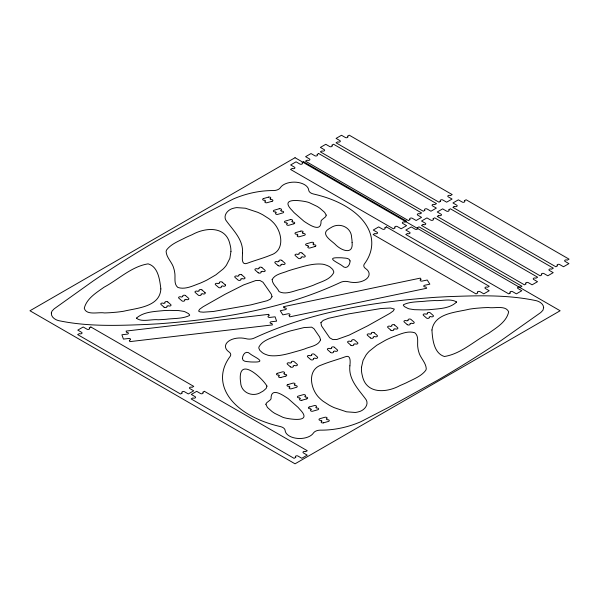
<?xml version="1.0" encoding="UTF-8"?>
<svg xmlns="http://www.w3.org/2000/svg" width="599" height="599" viewBox="0 0 599 599"><rect width="100%" height="100%" fill="white"/><g stroke="black" fill="none" stroke-linecap="round" stroke-linejoin="round"><path stroke-width="0.9" d="M423.164 224.483L421.494 225.449L524.439 284.839L526.109 283.881A1.542 0.891 0 0 1 526.147 282.616A1.542 0.891 0 0 1 528.34 282.653L532.099 284.817L537.513 281.695L533.739 279.516A1.542 0.891 0 0 1 533.657 278.236A1.542 0.891 0 0 1 535.88 278.236L537.64 277.217L434.694 217.819L432.935 218.837A1.542 0.891 0 0 1 432.935 220.118A1.542 0.891 0 0 1 430.711 220.073L426.945 217.901L421.531 221.024L425.29 223.195A1.542 0.891 0 0 1 425.357 224.46A1.542 0.891 0 0 1 423.164 224.483M263.582 198.539L268.464 197.116M271.998 201.294L267.109 202.709A1.58 0.913 0 0 1 265.02 202.327A1.58 0.913 0 0 1 265.589 201.107L264.818 200.216A1.58 0.913 0 0 1 262.781 199.752A1.58 0.913 0 0 1 263.508 198.554M290.275 219.638L285.341 221.068A1.58 0.913 0 0 0 284.592 222.266A1.58 0.913 0 0 0 286.636 222.738L287.408 223.622A1.58 0.913 0 0 0 286.831 224.842A1.58 0.913 0 0 0 288.928 225.224L293.81 223.809M300.818 231.117L295.884 232.547A1.58 0.913 0 0 0 295.135 233.745A1.58 0.913 0 0 0 297.179 234.216L297.95 235.1A1.58 0.913 0 0 0 297.374 236.328A1.58 0.913 0 0 0 299.47 236.702L304.352 235.287A1.58 0.913 0 0 0 305.116 234.067A1.58 0.913 0 0 0 303.042 233.625L302.278 232.741A1.58 0.913 0 0 0 302.959 231.521A1.58 0.913 0 0 0 300.855 231.109M314.977 246.526L310.087 247.941A1.58 0.913 0 0 1 307.991 247.567A1.58 0.913 0 0 1 308.567 246.339L307.796 245.455A1.58 0.913 0 0 1 305.752 244.984A1.58 0.913 0 0 1 306.486 243.793L311.443 242.355A1.58 0.913 0 0 1 313.577 242.76A1.58 0.913 0 0 1 312.895 243.98L313.666 244.864A1.58 0.913 0 0 1 315.74 245.305A1.58 0.913 0 0 1 315.014 246.511M285.716 376.105L280.864 377.49M306.673 398.882L301.821 400.274M277.367 373.312L282.271 371.912A1.58 0.913 0 0 1 284.36 372.293A1.58 0.913 0 0 1 283.776 373.514L284.54 374.405A1.58 0.913 0 0 1 286.577 374.877A1.58 0.913 0 0 1 285.835 376.067L285.835 376.067M287.887 384.58L292.784 383.18A1.58 0.913 0 0 1 294.88 383.562A1.58 0.913 0 0 1 294.289 384.783L295.052 385.674A1.58 0.913 0 0 1 297.089 386.145A1.58 0.913 0 0 1 296.348 387.343L291.384 388.766A1.58 0.913 0 0 1 289.25 388.347A1.58 0.913 0 0 1 289.938 387.134L289.182 386.25A1.58 0.913 0 0 1 287.116 385.793A1.58 0.913 0 0 1 287.842 384.595M306.755 398.859L306.785 398.852A1.58 0.913 0 0 0 307.527 397.661A1.58 0.913 0 0 0 305.49 397.189L304.734 396.298A1.58 0.913 0 0 0 305.318 395.078A1.58 0.913 0 0 0 303.221 394.689L298.324 396.089A1.58 0.913 0 0 0 297.553 397.309A1.58 0.913 0 0 0 299.62 397.758L300.384 398.642A1.58 0.913 0 0 0 299.687 399.862A1.58 0.913 0 0 0 301.784 400.282M309.309 407.006L314.213 405.605A1.58 0.913 0 0 1 316.302 405.987A1.58 0.913 0 0 1 315.718 407.208L316.482 408.099A1.58 0.913 0 0 1 318.518 408.57A1.58 0.913 0 0 1 317.777 409.761L312.805 411.184A1.58 0.913 0 0 1 310.671 410.772A1.58 0.913 0 0 1 311.368 409.559L310.604 408.668A1.58 0.913 0 0 1 308.537 408.219A1.58 0.913 0 0 1 309.271 407.013M323.43 422.857L328.394 421.434A1.58 0.913 0 0 0 329.136 420.243A1.58 0.913 0 0 0 327.099 419.772L326.335 418.881A1.58 0.913 0 0 0 326.927 417.66A1.58 0.913 0 0 0 324.83 417.278L319.933 418.671A1.58 0.913 0 0 0 319.155 419.892A1.58 0.913 0 0 0 321.229 420.341L321.985 421.224A1.58 0.913 0 0 0 321.296 422.445A1.58 0.913 0 0 0 323.393 422.864M302.046 253.07L305.026 255.683A1.58 0.913 0 0 1 304.577 256.956A1.58 0.913 0 0 1 302.398 256.701L300.968 257.248A1.58 0.913 0 0 1 300.451 258.491A1.58 0.913 0 0 1 298.287 258.221L295.255 255.556A1.58 0.913 0 0 1 295.659 254.313A1.58 0.913 0 0 1 297.83 254.5L299.268 253.954A1.58 0.913 0 0 1 299.829 252.726A1.58 0.913 0 0 1 301.971 253.01M281.874 260.468L284.862 263.073A1.58 0.913 0 0 1 284.405 264.346A1.58 0.913 0 0 1 282.234 264.099L280.804 264.646A1.58 0.913 0 0 1 280.28 265.881A1.58 0.913 0 0 1 278.123 265.612M261.958 267.603L264.938 270.216A1.58 0.913 0 0 1 264.488 271.489A1.58 0.913 0 0 1 262.31 271.235L260.879 271.781A1.58 0.913 0 0 1 260.363 273.024A1.58 0.913 0 0 1 258.199 272.755M241.786 274.881L244.766 277.487A1.58 0.913 0 0 1 244.317 278.76A1.58 0.913 0 0 1 242.138 278.513L240.708 279.059A1.58 0.913 0 0 1 240.192 280.295A1.58 0.913 0 0 1 238.028 280.025L234.995 277.367A1.58 0.913 0 0 1 235.4 276.124A1.58 0.913 0 0 1 237.571 276.311L239.008 275.765A1.58 0.913 0 0 1 239.57 274.537A1.58 0.913 0 0 1 241.711 274.814M222.281 282.234L225.261 284.839M202.028 289.991L205.008 292.604M185.623 295.674L188.603 298.28A1.58 0.913 0 0 1 188.153 299.552A1.58 0.913 0 0 1 185.982 299.305L184.552 299.852A1.58 0.913 0 0 1 184.028 301.095A1.58 0.913 0 0 1 181.871 300.818L178.839 298.16A1.58 0.913 0 0 1 179.243 296.917A1.58 0.913 0 0 1 181.415 297.104L182.852 296.557A1.58 0.913 0 0 1 183.414 295.329A1.58 0.913 0 0 1 185.555 295.607M278.093 265.589L275.091 262.954A1.58 0.913 0 0 1 275.495 261.711A1.58 0.913 0 0 1 277.666 261.89L279.104 261.351A1.58 0.913 0 0 1 279.666 260.123A1.58 0.913 0 0 1 281.807 260.4M258.176 272.732L255.167 270.089A1.58 0.913 0 0 1 255.571 268.846A1.58 0.913 0 0 1 257.742 269.033L259.18 268.487A1.58 0.913 0 0 1 259.741 267.259A1.58 0.913 0 0 1 261.883 267.543M407.163 324.553L404.205 321.94A1.58 0.913 0 0 1 404.669 320.667A1.58 0.913 0 0 1 406.841 320.922L408.278 320.383A1.58 0.913 0 0 1 408.81 319.14A1.58 0.913 0 0 1 410.966 319.424L413.976 322.09A1.58 0.913 0 0 1 413.557 323.333A1.58 0.913 0 0 1 411.393 323.138L409.948 323.685A1.58 0.913 0 0 1 409.379 324.905A1.58 0.913 0 0 1 407.238 324.621M390.825 330.139L387.867 327.526A1.58 0.913 0 0 1 388.332 326.253A1.58 0.913 0 0 1 390.503 326.507L391.941 325.968A1.58 0.913 0 0 1 392.472 324.725A1.58 0.913 0 0 1 394.629 325.002M370.392 337.888L367.434 335.268A1.58 0.913 0 0 1 367.891 333.995A1.58 0.913 0 0 1 370.07 334.249L371.5 333.71A1.58 0.913 0 0 1 372.031 332.475A1.58 0.913 0 0 1 374.188 332.752M350.819 345.181L347.854 342.561A1.58 0.913 0 0 1 348.319 341.288A1.58 0.913 0 0 1 350.49 341.542L351.927 341.003A1.58 0.913 0 0 1 352.459 339.768A1.58 0.913 0 0 1 354.615 340.045L357.625 342.71A1.58 0.913 0 0 1 357.214 343.953A1.58 0.913 0 0 1 355.042 343.766L353.597 344.305A1.58 0.913 0 0 1 353.028 345.526A1.58 0.913 0 0 1 350.887 345.241M330.581 352.392L327.623 349.779A1.58 0.913 0 0 1 328.08 348.506A1.58 0.913 0 0 1 330.259 348.76L331.696 348.221A1.58 0.913 0 0 1 332.22 346.978A1.58 0.913 0 0 1 334.384 347.255M290.358 366.805L287.4 364.185A1.58 0.913 0 0 1 287.864 362.912A1.58 0.913 0 0 1 290.036 363.166L291.473 362.627A1.58 0.913 0 0 1 292.005 361.392A1.58 0.913 0 0 1 294.161 361.669L297.171 364.334A1.58 0.913 0 0 1 296.752 365.585A1.58 0.913 0 0 1 294.588 365.39L293.143 365.929A1.58 0.913 0 0 1 292.574 367.157A1.58 0.913 0 0 1 290.433 366.865M163.984 307.1L161.026 304.487A1.58 0.913 0 0 1 161.483 303.214A1.58 0.913 0 0 1 163.662 303.468L165.092 302.929A1.58 0.913 0 0 1 165.624 301.686A1.58 0.913 0 0 1 167.78 301.963M394.651 325.025L397.631 327.675A1.58 0.913 0 0 1 397.219 328.918A1.58 0.913 0 0 1 395.048 328.724L393.61 329.263A1.58 0.913 0 0 1 393.034 330.491A1.58 0.913 0 0 1 390.9 330.206M374.218 332.774L377.198 335.418A1.58 0.913 0 0 1 376.786 336.66A1.58 0.913 0 0 1 374.615 336.473L373.17 337.012A1.58 0.913 0 0 1 372.6 338.233A1.58 0.913 0 0 1 370.459 337.948M334.407 347.278L337.387 349.928A1.58 0.913 0 0 1 336.975 351.171A1.58 0.913 0 0 1 334.804 350.977L333.366 351.516A1.58 0.913 0 0 1 332.789 352.744A1.58 0.913 0 0 1 330.648 352.459M167.81 301.986L170.79 304.636A1.58 0.913 0 0 1 170.378 305.879A1.58 0.913 0 0 1 168.207 305.685L166.762 306.224A1.58 0.913 0 0 1 166.193 307.452A1.58 0.913 0 0 1 164.051 307.167M284.008 307.564L283.469 306.703L420.318 278.116L421.127 279.404A1.542 0.891 0 0 0 420.236 280.557A1.542 0.891 0 0 0 422.25 281.058L427.244 280.018L429.85 284.173L424.833 285.221A1.542 0.891 0 0 0 423.822 286.359A1.542 0.891 0 0 0 425.829 286.906L426.675 288.261L289.819 316.841L288.973 315.486A1.542 0.891 0 0 0 289.909 314.325A1.542 0.891 0 0 0 287.864 313.824L282.855 314.872L280.25 310.716L285.244 309.676A1.542 0.891 0 0 0 286.24 308.545A1.542 0.891 0 0 0 284.27 307.983L284.008 307.572M277.33 373.319A1.58 0.913 0 0 0 276.596 374.525A1.58 0.913 0 0 0 278.662 374.974L279.426 375.865A1.58 0.913 0 0 0 278.73 377.078A1.58 0.913 0 0 0 280.826 377.497M293.854 223.794A1.58 0.913 0 0 0 294.573 222.588A1.58 0.913 0 0 0 292.499 222.147L291.735 221.263A1.58 0.913 0 0 0 292.417 220.043A1.58 0.913 0 0 0 290.313 219.631M272.043 201.279A1.58 0.913 0 0 0 272.762 200.073A1.58 0.913 0 0 0 270.688 199.632L269.924 198.748A1.58 0.913 0 0 0 270.606 197.528A1.58 0.913 0 0 0 268.502 197.116M222.207 282.166A1.58 0.913 0 0 0 220.065 281.889A1.58 0.913 0 0 0 219.504 283.117L218.066 283.664A1.58 0.913 0 0 0 215.895 283.477A1.58 0.913 0 0 0 215.49 284.72L218.5 287.355A1.58 0.913 0 0 0 220.687 287.647A1.58 0.913 0 0 0 221.203 286.412L222.633 285.865A1.58 0.913 0 0 0 224.812 286.112A1.58 0.913 0 0 0 225.276 284.862M201.953 289.931A1.58 0.913 0 0 0 199.811 289.654A1.58 0.913 0 0 0 199.25 290.874L197.812 291.421A1.58 0.913 0 0 0 195.641 291.234A1.58 0.913 0 0 0 195.244 292.484L198.247 295.12A1.58 0.913 0 0 0 200.433 295.412A1.58 0.913 0 0 0 200.95 294.169L202.387 293.63A1.58 0.913 0 0 0 204.559 293.877A1.58 0.913 0 0 0 205.023 292.619M326.2 215.108L325.676 216.718L321.977 219.766A9.397 5.428 0 0 0 321.049 221.091C321.423 231.611 312.184 226.534 306.8 223.098A68.788 39.714 0 0 1 303.978 221.263L294.094 212.652A134.835 77.848 0 0 1 292.237 210.578C279.74 198.119 297.778 200.103 305.52 201.616A22.328 12.893 0 0 1 308.942 202.499L317.193 206.445A58.777 33.933 0 0 1 320.016 208.355L324.598 212.331L326.2 215.108M242.52 252.898C242.602 256.529 240.686 265.851 247.32 263.238C255.032 260.325 263.058 258.289 270.666 255.099C285.903 250.397 281.755 230.196 272.485 221.75A49.23 28.423 0 0 0 268.921 218.687L262.894 214.854A65.328 37.715 0 0 0 257.735 212.316L245.433 208.227L236.807 207.613A11.853 6.844 0 0 0 233.483 208.265C227.627 209.418 221.989 216.291 226.954 221.697C233.887 231.012 243.434 240.266 242.52 252.898M266.959 386.108L266.188 388.369L263.553 390.758A21.991 12.699 0 0 1 261.314 392.083C253.01 397.743 240.701 392.749 240.633 382.087A88.113 50.87 0 0 1 240.251 378.456C239.518 356.607 262.774 378.605 266.959 386.108M265.859 404.243L267.439 407.477L271.976 411.468A58.777 33.933 0 0 0 274.791 413.385L283.005 417.353A22.328 12.893 0 0 0 286.419 418.252C294.124 419.779 312.169 421.831 299.777 409.327A134.835 77.848 0 0 0 297.935 407.245L288.134 398.605A68.788 39.714 0 0 0 285.326 396.77C279.95 393.281 270.778 388.234 271.062 398.724A9.397 5.428 0 0 1 270.119 400.042L266.712 402.745L265.859 404.243M349.891 365.824C348.356 378.905 357.932 388.803 365.165 398.402C370.085 403.868 364.364 410.674 358.509 411.82A11.853 6.844 0 0 1 355.185 412.456L346.566 411.82L334.294 407.694A65.328 37.715 0 0 1 329.158 405.141L323.168 401.285A49.23 28.423 0 0 1 319.634 398.215C310.394 389.687 306.523 369.486 321.76 364.873C329.39 361.714 337.432 359.67 345.174 356.809C351.164 354.226 350.22 362.343 349.891 365.824M352.085 242.445C353.582 255.915 340.382 249.993 335.223 244.325C331.404 240.596 320.166 234.097 328.634 229.035A21.991 12.699 0 0 1 330.858 227.702C339.161 222.012 351.456 226.999 351.628 237.638A88.113 50.87 0 0 1 352.047 241.27L352.085 242.445M160.846 288.92C159.985 306.958 137.186 307.953 123.694 311.233A77.316 44.633 0 0 1 116.58 312.176L110.658 312.663A99.404 57.392 0 0 1 104.481 312.94C98.565 311.794 86.368 315.815 84.264 308.223C86.735 298.422 96.342 292.709 104.039 287.221C118.542 279.441 131.503 266.503 148.088 263.852C158.248 266.66 159.768 280.018 160.846 288.92M230.959 251.43L229.866 258.386L226.452 265.132A54.389 31.403 0 0 1 223.18 268.966L215.887 274.836L207.187 279.913A100.887 58.245 0 0 1 199.924 283.282C193.013 285.708 185.308 289.909 177.881 287.46C173.321 283.851 175.792 277.09 174.631 272.111A59.091 34.113 0 0 0 173.852 268.681C172.452 262.459 166.5 257.959 166.125 251.528A13.051 7.532 0 0 1 166.694 249.828C171.351 243.711 179.131 241.053 185.712 237.533A167.203 96.536 0 0 1 192.301 234.628C205.517 227.216 226.182 225.771 230.016 244.527A75.541 43.615 0 0 1 230.817 248.645L230.959 251.43M361.482 367.269L361.549 371.447A75.541 43.615 0 0 0 362.313 375.573C365.996 394.389 386.714 392.914 399.93 385.584A167.203 96.536 0 0 0 406.541 382.694C413.16 379.197 420.97 376.561 425.679 370.452A13.051 7.532 0 0 0 426.263 368.759C425.949 362.343 420.034 357.798 418.686 351.583A59.091 34.113 0 0 1 417.945 348.146C416.829 343.167 419.367 336.428 414.837 332.789C407.41 330.319 399.683 334.504 392.757 336.9A100.887 58.245 0 0 0 385.464 340.254L376.711 345.301L369.366 351.149A54.389 31.403 0 0 0 366.064 354.975L363.084 360.336L361.482 367.269M431.946 329.982C432.456 339.304 433.946 353.365 444.406 356.495C461.043 353.882 474.094 340.988 488.672 333.254C496.451 327.698 506.552 321.925 508.671 311.824C505.623 304.951 494.534 308.612 488.47 307.534A99.404 57.392 0 0 0 482.285 307.789L476.355 308.268A77.316 44.633 0 0 0 469.242 309.189C455.951 312.476 434.477 313.03 431.946 329.982M350.071 260.894C350.026 265.297 346.402 270.104 342.164 265.731C338.195 262.706 324.883 257.413 338.772 257.757A32.061 18.509 0 0 1 341.932 257.817C344.522 258.296 349.284 257.555 350.071 260.894M51.334 312.895C50.915 316.893 54.846 319.611 58.275 320.555C87.671 326.837 118.048 325.586 147.901 324.403L158.765 323.797C220.761 319.177 283.694 309.039 340.397 282.458A7.6 4.388 0 0 1 348.521 281.755A14.623 8.438 0 0 0 366.221 279.104A14.623 8.438 0 0 0 365.607 268.554A7.6 4.388 0 0 1 364.387 263.964A91.4 52.764 0 0 0 313.547 194.024A7.6 4.388 0 0 1 308.71 190.153A14.623 8.438 0 0 0 296.288 182.231A14.623 8.438 0 0 0 280.369 187.689A7.6 4.388 0 0 1 273.795 190.564C259.951 190.407 246.047 193.499 233.363 198.973L205.315 213.611L156.354 241.015A1276.529 737.002 0 0 0 93.317 280.886L54.172 308.822L51.986 311.136L51.334 312.895M242.423 358.494C242.632 362.178 247.949 361.467 250.517 361.938A32.061 18.509 0 0 0 253.677 362.013C267.543 362.402 254.328 357.064 250.352 354.024C246.279 349.794 242.647 354.144 242.423 358.494M543.667 307.564L542.941 310.245L540.74 312.551L501.341 340.367A1276.529 737.002 0 0 1 437.936 380.043L388.729 407.305L360.553 421.853C347.824 427.289 333.905 430.337 320.046 430.142A7.6 4.388 0 0 0 313.442 432.995A14.623 8.438 0 0 1 297.478 438.408A14.623 8.438 0 0 1 285.124 430.449A7.6 4.388 0 0 0 280.325 426.563A91.4 52.764 0 0 1 230.113 356.465A7.6 4.388 0 0 0 228.938 351.875A14.623 8.438 0 0 1 228.421 341.325A14.623 8.438 0 0 1 246.144 338.727A7.6 4.388 0 0 0 254.276 338.053C311.158 311.667 374.188 301.694 436.282 297.261L447.154 296.685C476.999 295.592 507.368 294.431 536.741 300.803C539.916 301.739 543.368 303.97 543.667 307.564M272.141 279.546C272.298 284.39 277.187 287.355 279.074 291.593C286.225 295.382 295.007 290.148 302.375 288.943A131.99 76.2 0 0 0 313.524 285.169C320.368 281.8 329.959 280.085 333.673 272.74A10.318 5.96 0 0 0 333.673 271.459L332.7 269.393L330.229 267.139A18.412 10.632 0 0 0 327.391 265.589L324.74 264.638A12.482 7.21 0 0 0 322.442 264.166C312.289 263.148 302.405 266.795 292.761 269.43A211.544 122.136 0 0 0 288.029 270.928C282.691 273.256 275.151 273.975 272.141 279.546M320.57 339.858C318.271 346.027 309.848 346.551 304.539 348.992A211.544 122.136 0 0 1 299.792 350.475C290.126 353.073 280.22 356.697 270.059 355.649A12.482 7.21 0 0 1 267.768 355.17L265.125 354.211A18.412 10.632 0 0 1 262.302 352.646L259.846 350.393L258.895 348.319A10.318 5.96 0 0 1 258.91 347.046C262.691 339.708 272.298 338.023 279.171 334.669A131.99 76.2 0 0 1 290.35 330.933L304.045 327.571L311.63 327.159L313.958 328.694L319.626 336.938L320.57 339.858M272.028 296.692L270.471 299.051L267.326 300.668L250.854 304.884L213.416 311.465L203.271 312.184L200.073 311.899L198.606 311.098L199.534 309.331L203.009 306.8L225.029 294.311L243.636 284.914L255.683 280.564L259.779 280.399L262.983 282.219L271.287 294.124L272.028 296.692M320.914 322.666L321.491 325.849L329.682 337.776L332.872 339.603L336.967 339.453L349.06 335.141L367.749 325.804L389.882 313.374L393.378 310.859L394.322 309.091L390.608 308.021L380.986 308.515L348.491 313.928L328.447 318.309L323.22 320.375L320.914 322.666M136.467 318.121C141.252 322.539 151.824 318.953 158.218 319.769A234.815 135.569 0 0 0 166.163 319.282C173.845 318.226 182.328 318.96 189.419 315.538A2.074 1.198 0 0 0 189.628 314.887L188.483 313.584L185.091 311.832A10.677 6.162 0 0 0 183.668 311.36L178.614 310.574L169.779 310.387A88.135 50.885 0 0 0 163.497 310.619C154.385 311.562 143.633 311.72 136.467 318.121M456.603 302.001C449.752 308.777 438.505 308.665 429.431 309.683A88.135 50.885 0 0 1 423.141 309.893L414.313 309.676L409.259 308.874A10.677 6.162 0 0 1 407.844 308.395L404.467 306.636L403.337 305.325A2.074 1.198 0 0 1 403.554 304.681C410.667 301.282 419.15 302.038 426.84 301.005A234.815 135.569 0 0 1 434.784 300.548C441.68 301.147 450.71 298.205 456.603 302.001M303.723 161.805L302.053 162.771A1.542 0.891 0 0 1 302.008 164.036A1.542 0.891 0 0 1 299.814 163.999L296.056 161.827L290.642 164.957L294.416 167.128A1.542 0.891 0 0 1 294.498 168.409A1.542 0.891 0 0 1 292.275 168.416L290.515 169.435L393.423 228.848L395.183 227.83A1.542 0.891 0 0 1 395.19 226.549A1.542 0.891 0 0 1 397.407 226.594L401.173 228.773L406.586 225.643L402.835 223.479A1.542 0.891 0 0 1 402.768 222.207A1.542 0.891 0 0 1 404.961 222.184L406.631 221.218L303.723 161.805M318.683 153.531L317.013 154.497A1.542 0.891 0 0 1 316.968 155.762A1.542 0.891 0 0 1 314.774 155.718L311.016 153.554L305.602 156.676L309.376 158.855A1.542 0.891 0 0 1 309.458 160.135A1.542 0.891 0 0 1 307.235 160.135L305.475 161.153L408.383 220.567L410.15 219.548A1.542 0.891 0 0 1 410.15 218.268A1.542 0.891 0 0 1 412.367 218.313L416.14 220.492L421.554 217.37L417.795 215.198A1.542 0.891 0 0 1 417.728 213.933A1.542 0.891 0 0 1 419.921 213.91L421.591 212.944L318.683 153.531M90.853 326.979L89.184 327.938A1.542 0.891 0 0 1 89.139 329.203A1.542 0.891 0 0 1 86.945 329.165L83.194 327.002L77.78 330.124L81.546 332.303A1.542 0.891 0 0 1 81.629 333.583A1.542 0.891 0 0 1 79.412 333.583L77.645 334.601L180.554 394.015L182.321 392.996A1.542 0.891 0 0 1 182.321 391.716A1.542 0.891 0 0 1 184.537 391.761L188.311 393.94L193.724 390.81L189.965 388.646A1.542 0.891 0 0 1 189.898 387.381A1.542 0.891 0 0 1 192.092 387.351L193.762 386.392L90.853 326.979M386.34 226.886L384.67 227.845A1.542 0.891 0 0 1 384.625 229.11A1.542 0.891 0 0 1 382.432 229.073L378.673 226.909L373.259 230.031L377.033 232.21A1.542 0.891 0 0 1 377.115 233.49A1.542 0.891 0 0 1 374.892 233.49L373.132 234.508L476.04 293.922L477.8 292.904A1.542 0.891 0 0 1 477.807 291.623A1.542 0.891 0 0 1 480.024 291.668L483.797 293.847L489.203 290.725L485.452 288.553A1.542 0.891 0 0 1 485.385 287.288A1.542 0.891 0 0 1 487.579 287.258L489.248 286.3L386.34 226.886M424.414 210.593L423.283 211.245L320.345 151.847L322.015 150.888A1.542 0.891 0 0 0 324.209 150.858A1.542 0.891 0 0 0 324.134 149.593L320.383 147.421L325.789 144.299L329.562 146.478A1.542 0.891 0 0 0 331.779 146.523A1.542 0.891 0 0 0 331.786 145.243L333.546 144.224L436.491 203.615L434.724 204.633A1.542 0.891 0 0 0 432.508 204.633A1.542 0.891 0 0 0 432.59 205.914L436.357 208.093L430.951 211.222L427.192 209.051A1.542 0.891 0 0 0 424.998 209.014A1.542 0.891 0 0 0 424.953 210.279L424.481 210.556M440.115 201.556L438.992 202.207L336.046 142.817L337.716 141.851A1.542 0.891 0 0 0 339.91 141.828A1.542 0.891 0 0 0 339.843 140.563L336.084 138.391L341.497 135.269L345.271 137.441A1.542 0.891 0 0 0 347.487 137.485A1.542 0.891 0 0 0 347.487 136.205L349.254 135.187L452.193 194.585L450.433 195.603A1.542 0.891 0 0 0 448.209 195.603A1.542 0.891 0 0 0 448.292 196.884L452.065 199.063L446.652 202.185L442.893 200.021A1.542 0.891 0 0 0 440.707 199.976A1.542 0.891 0 0 0 440.662 201.249L440.115 201.556M438.326 215.767L437.203 216.419L540.141 275.81L541.81 274.844A1.542 0.891 0 0 1 541.855 273.578A1.542 0.891 0 0 1 544.049 273.623L547.808 275.787L553.214 272.657L549.448 270.486A1.542 0.891 0 0 1 549.365 269.206A1.542 0.891 0 0 1 551.582 269.198L553.341 268.18L450.403 208.789L448.644 209.807A1.542 0.891 0 0 1 448.636 211.088A1.542 0.891 0 0 1 446.42 211.043L442.646 208.864L437.24 211.994L440.991 214.157A1.542 0.891 0 0 1 441.066 215.423A1.542 0.891 0 0 1 438.872 215.453L438.326 215.767M454.035 206.73L452.904 207.381L555.85 266.78L557.519 265.814A1.542 0.891 0 0 1 557.557 264.548A1.542 0.891 0 0 1 559.751 264.586L563.509 266.75L568.923 263.627L565.149 261.449A1.542 0.891 0 0 1 565.067 260.168A1.542 0.891 0 0 1 567.29 260.168L569.05 259.15L466.112 199.759L464.345 200.777A1.542 0.891 0 0 1 464.345 202.058A1.542 0.891 0 0 1 462.129 202.005L458.355 199.834L452.941 202.956L456.7 205.128A1.542 0.891 0 0 1 456.767 206.393A1.542 0.891 0 0 1 454.574 206.415L454.035 206.73M204.364 391.304L202.702 392.27A1.542 0.891 0 0 1 202.657 393.536A1.542 0.891 0 0 1 200.463 393.498L196.704 391.327L191.291 394.456L195.064 396.628A1.542 0.891 0 0 1 195.139 397.908A1.542 0.891 0 0 1 192.923 397.916L191.163 398.934L294.072 458.347L295.831 457.329A1.542 0.891 0 0 1 295.839 456.049A1.542 0.891 0 0 1 298.055 456.094L301.821 458.272L307.235 455.143L303.483 452.979A1.542 0.891 0 0 1 303.416 451.706A1.542 0.891 0 0 1 305.61 451.683L307.272 450.718L204.364 391.304M509.854 293.225L508.731 293.877L405.793 234.479L407.462 233.52A1.542 0.891 0 0 0 409.656 233.49A1.542 0.891 0 0 0 409.581 232.225L405.83 230.053L411.236 226.931L415.01 229.11A1.542 0.891 0 0 0 417.226 229.155A1.542 0.891 0 0 0 417.233 227.875L418.993 226.856L521.931 286.247L520.172 287.265A1.542 0.891 0 0 0 517.955 287.273A1.542 0.891 0 0 0 518.03 288.553L521.804 290.725L516.398 293.854L512.639 291.683A1.542 0.891 0 0 0 510.445 291.646A1.542 0.891 0 0 0 510.4 292.911L509.929 293.188M295.045 157.709L29.95 310.761L295.045 463.813L560.132 310.761L295.045 157.709M311.705 355.297L310.267 355.836A1.58 0.913 0 0 0 308.096 355.581A1.58 0.913 0 0 0 307.616 356.832L310.596 359.475A1.58 0.913 0 0 0 312.805 359.819A1.58 0.913 0 0 0 313.374 358.599L314.819 358.052A1.58 0.913 0 0 0 316.991 358.247A1.58 0.913 0 0 0 317.403 357.004L314.423 354.361A1.58 0.913 0 0 0 312.236 354.061A1.58 0.913 0 0 0 311.705 355.297M427.484 313.749L426.046 314.288A1.58 0.913 0 0 0 423.875 314.033A1.58 0.913 0 0 0 423.396 315.284L426.376 317.919A1.58 0.913 0 0 0 428.584 318.271A1.58 0.913 0 0 0 429.154 317.043L430.599 316.504A1.58 0.913 0 0 0 432.77 316.699A1.58 0.913 0 0 0 433.182 315.448L430.202 312.805A1.58 0.913 0 0 0 428.015 312.506A1.58 0.913 0 0 0 427.484 313.749M279.194 208.759L274.252 210.189A1.58 0.913 0 0 0 273.503 211.387A1.58 0.913 0 0 0 275.547 211.859L276.319 212.742A1.58 0.913 0 0 0 275.742 213.97A1.58 0.913 0 0 0 277.839 214.345L282.728 212.93A1.58 0.913 0 0 0 283.492 211.709A1.58 0.913 0 0 0 281.418 211.267L280.646 210.384A1.58 0.913 0 0 0 281.328 209.163A1.58 0.913 0 0 0 279.231 208.752M268.726 314.348L126.097 331.067L126.569 332.4A1.542 0.891 0 0 1 128.373 333.119A1.542 0.891 0 0 1 127.108 334.152L121.897 334.766L123.424 339.094L128.65 338.48A1.542 0.891 0 0 1 130.545 339.154A1.542 0.891 0 0 1 129.317 340.217L129.818 341.632L272.44 324.913L271.946 323.505A1.542 0.891 0 0 1 270.097 322.794A1.542 0.891 0 0 1 271.392 321.753L276.611 321.139L275.091 316.811L269.887 317.418A1.542 0.891 0 0 1 268.023 316.751A1.542 0.891 0 0 1 269.198 315.688L268.726 314.348"/></g></svg>
